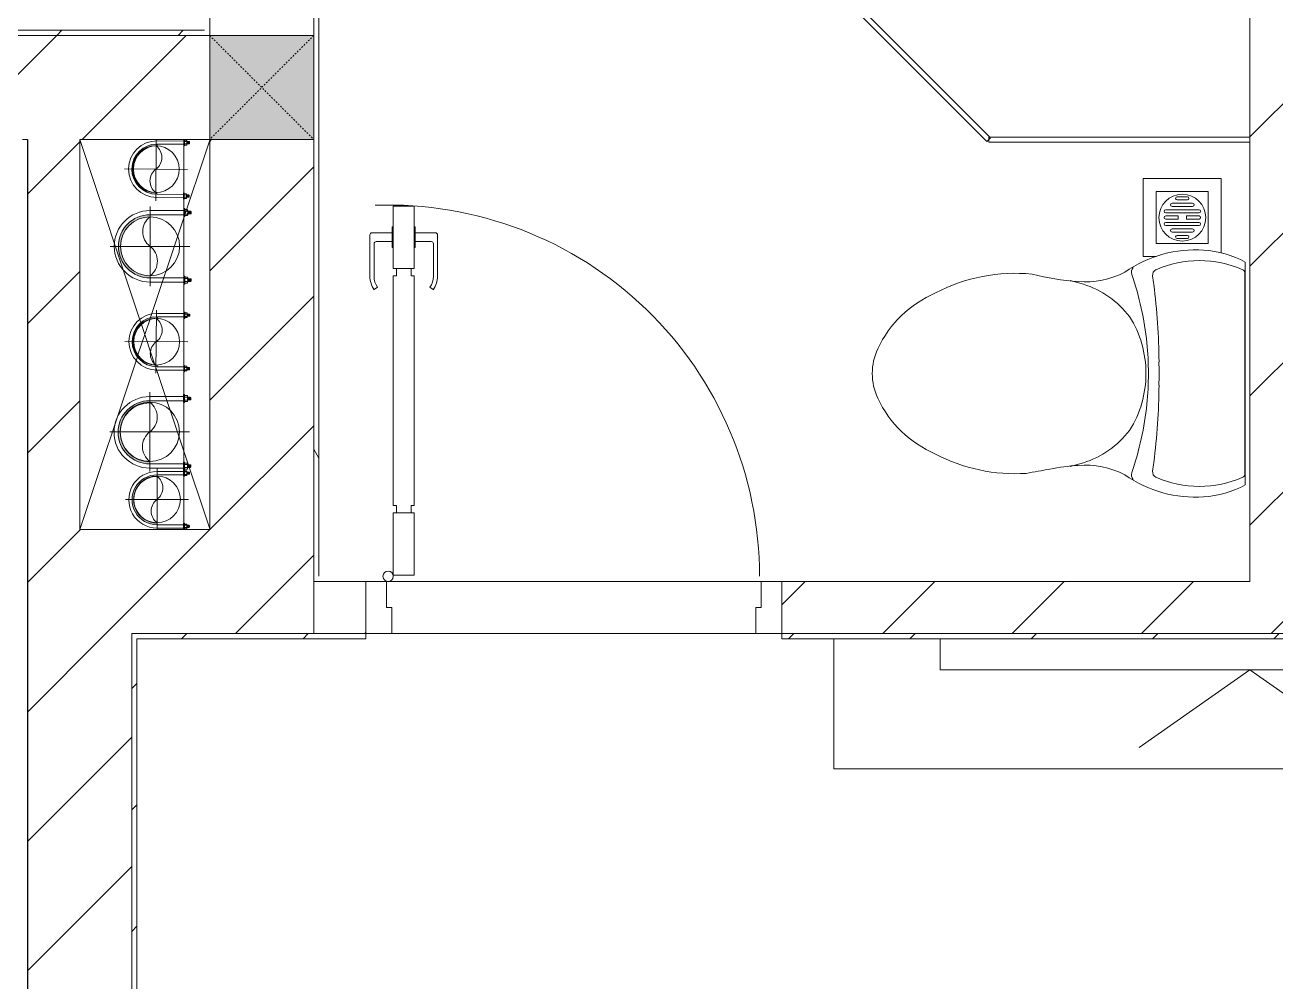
# Model space of a CAD drawing. Header units: millimetres. Extents: x 5356 to 209803, y -16346 to 109894.
# Drawn here: x 118497 to 120903, y 19667 to 21507 of the extents above; entities that cross this region are included whole.
import ezdxf

# ---------------------------------------------------------------- set-up
doc = ezdxf.new("R2010")
doc.units = ezdxf.units.MM
doc.linetypes.add('Dash', pattern=[6, 3, -3])
doc.linetypes.add('IMPORT-CENTER _3_', pattern=[10.16, 6.35, -1.27, 1.27, -1.27])
for name, color, linetype, lineweight in [('0-1', 7, 'Continuous', 5), ('0-2', 9, 'Continuous', 9), ('A-CLNG-PATT', 13, 'Continuous', 9), ('A-DETL-GENF-1', 9, 'Continuous', 9), ('A-DOOR-1', 9, 'Continuous', 9), ('A-FLOR', 192, 'Continuous', 9), ('A-FLOR-1', 9, 'Continuous', 9), ('A-GLAZ-CURT-1', 9, 'Continuous', 9), ('A-WALL', 113, 'Continuous', 9), ('A-WALL-1', 253, 'Continuous', 18), ('A-WALL-2', 9, 'Continuous', 9), ('A-WALL-3', 113, 'Continuous', 18), ('A-WALL-PATT-1', 10, 'Continuous', 9), ('A-WALL-PATT-2', 9, 'Continuous', 9), ('A-WALL-PATT-3', 111, 'Continuous', 9), ('G-IMPT', 8, 'Continuous', 9), ('G-IMPT-2', 8, 'IMPORT-CENTER _3_', 9), ('I-FURN-1', 9, 'Continuous', 9), ('I-WALL-1', 253, 'Continuous', 18), ('I-WALL-3', 2, 'Continuous', 18), ('M-EQPM', 50, 'Continuous', 9), ('M-EQPM-1', 9, 'Continuous', 9), ('P-SANR-FIXT-1', 9, 'Continuous', 9), ('S-COLS', 52, 'Continuous', 9), ('S-COLS-1', 254, 'Continuous', 5), ('S-COLS-4', 52, 'Continuous', 18), ('S-COLS-5', 52, 'Dash', 9), ('S-COLS-HDLN', 52, 'Dash', 9)]:
    doc.layers.add(name, color=color, linetype=linetype, lineweight=lineweight)
pattern_1 = [(45, (0, 0), (-124.4508, 124.4508), [])]
pattern_2 = [(45, (0, 0), (-116.67262, 116.67262), [])]

# ---------------------------------------------------------------- blocks, each defined once
blk = doc.blocks.new('DOOR_CW_01 CANH MO-PANEL KINH - DIG_02-800x2200-CỬA NHÔM KÍNH-400864-TKCS_MB ĐỊNH VỊ MỐC TỌA ĐỘ CÔNG TRÌNH')
at = {"layer": 'A-DETL-GENF-1'}
for p, q in [((-347, 772), (-307, 772)), ((-347, 652), (-347, 772)), ((-307, 772), (-307, 652)), ((-349, 731.8), (-347, 731.8)), ((-349, 692.2), (-349, 731.8)), ((-347, 692.2), (-347, 731.8)), ((-307, 692.2), (-307, 731.8)), ((-305, 731.8), (-307, 731.8)), ((-305, 692.2), (-305, 731.8)), ((-392, 637), (-392, 716.5)), ((-349, 720.5), (-388, 720.5)), ((-384, 699.5), (-384, 637)), ((-349, 703.5), (-380, 703.5)), ((-305, 720.5), (-266, 720.5)), ((-305, 703.5), (-274, 703.5)), ((-270, 699.5), (-270, 637)), ((-262, 637), (-262, 716.5)), ((-347, 692.2), (-349, 692.2)), ((-307, 692.2), (-305, 692.2)), ((-307, 652), (-347, 652)), ((-313, 652), (-341, 652)), ((-341, 652), (-341, 638)), ((-313, 638), (-313, 652)), ((-347, 638), (-341, 638)), ((-347, 638), (-347, 196)), ((-307, 638), (-313, 638)), ((-307, 196), (-307, 638)), ((-383.9, 611.2), (-377.3, 615.8)), ((-270.1, 611.2), (-276.7, 615.8)), ((-347, 196), (-341, 196)), ((-341, 196), (-341, 182)), ((-307, 196), (-313, 196)), ((-313, 182), (-313, 196)), ((-307, 182), (-347, 182)), ((-347, 182), (-347, 62)), ((-341, 182), (-313, 182)), ((-307, 62), (-307, 182)), ((-347, 62), (-307, 62))]:
    blk.add_line(p, q, dxfattribs=at)
blk.add_circle((-357, 60), 10, dxfattribs=at)
for centre, radius, start, end in [((-357, 60), 714, 360, 92), ((-388, 716.5), 4, 90, 180), ((-380, 699.5), 4, 90, 180), ((-274, 699.5), 4, 0, 90), ((-266, 716.5), 4, 0, 90), ((-347, 637), 45, 180, 215), ((-347, 637), 37, 180, 215), ((-307, 637), 37, 325, 0), ((-307, 637), 45, 325, 0)]:
    blk.add_arc(centre, radius, start, end, dxfattribs=at)
at = {"layer": 'A-DOOR-1'}
for p, q in [((-360, 50), (-400, 50)), ((-400, 50), (-400, -50)), ((-360, 0), (-360, 50)), ((-357, 50), (-332, 50)), ((400, 50), (360, 50)), ((360, 50), (360, 0)), ((400, -50), (400, 50)), ((-350, 0), (-360, 0)), ((-350, -50), (-350, 0)), ((360, 0), (350, 0)), ((350, 0), (350, -50)), ((-400, -50), (-350, -50)), ((350, -50), (400, -50))]:
    blk.add_line(p, q, dxfattribs=at)
blk = doc.blocks.new('TOILET - TOILET-348229-TKCS_MB ĐỊNH VỊ MỐC TỌA ĐỘ CÔNG TRÌNH')
at = {"layer": 'P-SANR-FIXT-1'}
for p, q in [((214.2, -19.1), (-214.2, -19.1)), ((194, -19.9), (-194, -19.9)), ((-171.7, -330.3), (-178.6, -355.5)), ((171.7, -330.3), (178.6, -355.5))]:
    blk.add_line(p, q, dxfattribs=at)
for centre, radius, start, end in [((-46.1, -111.1), 191.6, 151.2809, 176.4513), ((-9.8, -107.2), 207.3, 156.2862, 203.7138), ((-193.7, -26.4), 6.48, 92.3168, 156.2862), ((193.7, -26.4), 6.48, 23.7138, 87.6832), ((9.8, -107.2), 207.3, 336.2862, 23.7138), ((46.1, -111.1), 191.6, 3.5487, 28.7191), ((1.9, -114.1), 239.7, 176.4513, 195.2961), ((-1.9, -114.1), 239.7, 344.7039, 3.5487), ((-4, -115.7), 233.6, 195.2961, 215.2147), ((-189.1, -185.5), 11.7, 205.4105, 277.5788), ((-14.3, -1400.4), 1215.6, 90.3974, 97.407), ((0, -3462.8), 3278, 89.6026, 90.3974), ((14.3, -1400.4), 1215.6, 82.593, 89.6026), ((189.1, -185.5), 11.7, 262.4212, 334.5895), ((4, -115.7), 233.6, 324.7853, 344.7039), ((0.6, -792.1), 586.9, 95.8322, 108.9927), ((178.9, -2951.3), 2778.4, 97.2351, 97.5788), ((0, -416), 206.1, 90, 122.0732), ((0, -786.7), 581.5, 84.1678, 95.8322), ((0, -416), 206.1, 57.9268, 90), ((-0.6, -792.1), 586.9, 71.0073, 84.1678), ((-178.9, -2951.3), 2778.4, 82.4212, 82.7649), ((-195, -224.1), 13.8, 230.6724, 288.9927), ((195, -224.1), 13.8, 251.0073, 309.3276), ((-343.5, -327.4), 167.3, 355.4559, 27.38), ((-0.4, -384), 179.5, 127.4036, 162.5964), ((0.4, -384), 179.5, 17.4036, 52.5964), ((343.5, -327.4), 167.3, 152.62, 184.5441), ((-719.2, -297.5), 544.3, 346.0536, 355.4559), ((719.2, -297.5), 544.3, 184.5441, 190.2879), ((-1948.3, -805.1), 2171.2, 9.681, 10.8949), ((137.1, -461.2), 329.8, 174.3487, 207.6878), ((-137.1, -461.2), 329.8, 332.3122, 3.6835), ((45.1, -528.6), 217.6, 203.2216, 244.7718), ((-45.1, -528.6), 217.6, 295.2282, 336.7784), ((0, -624.4), 111.7, 244.7718, 295.2282)]:
    blk.add_arc(centre, radius, start, end, dxfattribs=at)
blk = doc.blocks.new('THU NUOC - THU NUOC-V81-TKCS_MB ĐỊNH VỊ MỐC TỌA ĐỘ CÔNG TRÌNH')
at = {"layer": 'M-EQPM-1'}
for p, q in [((-66.3, 70.6), (-66.3, -79.4)), ((83.7, 70.6), (-66.3, 70.6)), ((83.7, -72.6), (83.7, 70.6)), ((58.7, 45.6), (-41.3, 45.6)), ((-41.3, 45.6), (-41.3, -54.4)), ((-1.1, 35.6), (18.5, 35.6)), ((18.5, 29.6), (-1.1, 29.6)), ((58.7, -54.4), (58.7, 45.6)), ((-23.3, 10.8), (40.9, 10.8)), ((40.9, 4.8), (-23.3, 4.8)), ((-11, 23.3), (28.5, 23.3)), ((28.5, 17.3), (-11, 17.3)), ((-23.3, -1.2), (0.7, -1.2)), ((0.7, -7.2), (-23.3, -7.2)), ((-23.3, -13.6), (40.9, -13.6)), ((40.9, -19.6), (-23.3, -19.6)), ((0.7, -1.2), (0.7, -7.2)), ((16.7, -1.2), (40.9, -1.2)), ((16.7, -7.2), (16.7, -1.2)), ((40.9, -7.2), (16.7, -7.2)), ((-11, -26.1), (28.5, -26.1)), ((28.5, -32.1), (-11, -32.1)), ((-1.1, -38.5), (18.5, -38.5)), ((18.5, -44.5), (-1.1, -44.5)), ((-41.3, -54.4), (58.7, -54.4)), ((-66.3, -79.4), (-41.6, -79.4))]:
    blk.add_line(p, q, dxfattribs=at)
for centre, radius, start, end in [((8.7, -4.4), 45, 0, 180), ((8.7, -4.4), 45, 0, 180), ((-1.1, 32.6), 3, 90, 270), ((18.5, 32.6), 3, 270, 90), ((-23.3, 7.8), 3, 90, 270), ((-11, 20.3), 3, 90, 270), ((28.5, 20.3), 3, 270, 90), ((40.9, 7.8), 3, 270, 90), ((8.7, -4.4), 45, 180, 360), ((8.7, -4.4), 45, 180, 360), ((-23.3, -4.2), 3, 90, 270), ((-23.3, -16.6), 3, 90, 270), ((40.9, -4.2), 3, 270, 90), ((40.9, -16.6), 3, 270, 90), ((-11, -29.1), 3, 90, 270), ((-1.1, -41.5), 3, 90, 270), ((18.5, -41.5), 3, 270, 90), ((28.5, -29.1), 3, 270, 90)]:
    blk.add_arc(centre, radius, start, end, dxfattribs=at)
blk = doc.blocks.new('System Panel - Glazed-850631-TKCS_MB ĐỊNH VỊ MỐC TỌA ĐỘ CÔNG TRÌNH')
at = {"layer": 'A-GLAZ-CURT-1'}
for p, q in [((251.1, 5), (-251.1, 5)), ((-251.1, 5), (-251.1, -5)), ((251.1, -5), (251.1, 5)), ((-251.1, -5), (251.1, -5))]:
    blk.add_line(p, q, dxfattribs=at)
blk = doc.blocks.new('System Panel - Glazed-850633-TKCS_MB ĐỊNH VỊ MỐC TỌA ĐỘ CÔNG TRÌNH')
at = {"layer": 'A-GLAZ-CURT-1'}
for p, q in [((316.6, 5), (-316.6, 5)), ((-316.6, 5), (-316.6, -5)), ((316.6, -5), (316.6, 5)), ((-316.6, -5), (316.6, -5))]:
    blk.add_line(p, q, dxfattribs=at)
blk = doc.blocks.new('RES_BAN AN - RES_BAN AN-850636-TKCS_MB ĐỊNH VỊ MỐC TỌA ĐỘ CÔNG TRÌNH')
at = {"layer": 'I-FURN-1'}
for p, q in [((0, 250), (1600, 250)), ((0, 0), (0, 250)), ((1600, 250), (1600, 0))]:
    blk.add_line(p, q, dxfattribs=at)
blk = doc.blocks.new('KE TIVI-2 - KE TIVI-2-850637-TKCS_MB ĐỊNH VỊ MỐC TỌA ĐỘ CÔNG TRÌNH')
at = {"layer": 'I-FURN-1'}
for p, q in [((0, 60), (-245.7, 232.1)), ((213, 209.1), (0, 60)), ((-595.6, 60), (595.6, 60)), ((-595.6, 0), (-595.6, 60)), ((595.6, 60), (595.6, 0))]:
    blk.add_line(p, q, dxfattribs=at)
blk = doc.blocks.new('NCV_TKTC_TANG 1_rvt-1-TKCS_MB ĐỊNH VỊ MỐC TỌA ĐỘ CÔNG TRÌNH')
at = {"layer": 'A-WALL-PATT-1'}
h = blk.add_hatch(dxfattribs=at)
h.set_pattern_fill('FP_4', color=256, style=0, pattern_type=2)
h.set_pattern_definition([(0, (0, 0), (894.08, 223.52), [73.762, -596.798, 73.762, -596.798, -3576.32]), (0, (0, 0), (894.08, 223.52), [-1341.12, 73.762, -1267.358, 73.762, -596.798, -1564.64]), (0, (0, 0), (894.08, 223.52), [-3352.8, 73.762, -373.278, 73.762, -1043.838]), (120, (335.28, 111.76), (-640.614, 662.536), [73.762, -596.798, 73.762, -4173.118]), (120, (335.28, 111.76), (-640.614, 662.536), [-744.322, -596.798, 73.762, -1267.358, -2235.2]), (120, (335.28, 111.76), (-640.614, 662.536), [-2682.24, 73.762, -596.798, 73.762, -1490.878]), (120, (335.28, 111.76), (-640.614, 662.536), [-3426.562, -373.278, 73.762, -1043.838]), (240, (447.04, 558.8), (-253.466, -886.056), [73.762, -596.798, 73.762, -4173.118]), (240, (447.04, 558.8), (-253.466, -886.056), [-744.322, -596.798, 73.762, -1267.358, -2235.2]), (240, (447.04, 558.8), (-253.466, -886.056), [-2682.24, 73.762, -596.798, 73.762, -1490.878]), (240, (447.04, 558.8), (-253.466, -886.056), [-3426.562, -373.278, 73.762, -1043.838])])
h.paths.add_polyline_path([(119062.6, 20446.9), (119062.6, 22326.9), (119052.6, 22326.9), (119052.6, 20446.9)])
h = blk.add_hatch(dxfattribs=at)
h.set_pattern_fill('FP_2', color=256, style=0, pattern_type=2)
h.set_pattern_definition(pattern_1)
h.paths.add_polyline_path([(120952.6, 20436.9), (120952.6, 22236.9), (120852.6, 22236.9), (120852.6, 20436.9)])
h = blk.add_hatch(dxfattribs=at)
h.set_pattern_fill('FP_2', color=256, style=0, pattern_type=2)
h.set_pattern_definition(pattern_1)
h.paths.add_polyline_path([(120347.6, 20336.9), (120852.6, 20336.9), (120852.6, 20436.9), (119952.6, 20436.9), (119952.6, 20336.9)])
h.paths.add_polyline_path([(119052.6, 20336.9), (119152.6, 20336.9), (119152.6, 20436.9), (119052.6, 20436.9)])
h = blk.add_hatch(dxfattribs=at)
h.set_pattern_fill('FP_2', color=256, style=0, pattern_type=2)
h.set_pattern_definition(pattern_1)
h.paths.add_polyline_path([(120952.8, 20336.9), (122752.6, 20336.9), (122752.6, 20436.9), (120852.6, 20436.9), (120852.6, 20336.9)])
at = {"layer": 'A-WALL-PATT-2'}
h = blk.add_hatch(dxfattribs=at)
h.set_pattern_fill('FP_3', color=256, style=0, pattern_type=2)
h.set_pattern_definition(pattern_2)
h.paths.add_polyline_path([(122742.6, 20326.9), (122752.6, 20326.9), (122752.6, 20336.9), (119952.6, 20336.9), (119952.6, 20326.9), (121558, 20326.9)])
h.paths.add_polyline_path([(119152.6, 20326.9), (119152.6, 20336.9), (118702.6, 20336.9), (118702.6, 20326.9), (119137.2, 20326.9)])
h = blk.add_hatch(dxfattribs=at)
h.set_pattern_fill('FP_3', color=256, style=0, pattern_type=2)
h.set_pattern_definition(pattern_2)
h.paths.add_polyline_path([(118702.6, 17436.9), (118712.6, 17436.9), (118712.6, 20326.9), (118702.6, 20326.9), (118702.6, 19159.4)])
at = {"layer": 'A-FLOR-1'}
for p, q in [((119912.6, 20436.9), (119192.6, 20436.9)), ((119902.6, 20336.9), (119202.6, 20336.9)), ((119202.6, 20336.9), (119902.6, 20336.9))]:
    blk.add_line(p, q, dxfattribs=at)
at = {"layer": 'A-WALL-1'}
for p, q in [((120852.6, 22236.9), (120852.6, 20436.9)), ((119052.6, 20436.9), (119052.6, 20336.9)), ((120852.6, 20336.9), (122752.6, 20336.9))]:
    blk.add_line(p, q, dxfattribs=at)
at = {"layer": 'A-WALL-2'}
for p, q in [((119152.6, 20436.9), (119052.6, 20436.9)), ((120852.6, 20436.9), (119952.6, 20436.9)), ((119052.6, 20336.9), (119152.6, 20336.9)), ((119152.6, 20336.9), (119052.6, 20336.9)), ((119902.6, 20336.9), (119202.6, 20336.9)), ((119952.6, 20336.9), (120852.6, 20336.9)), ((120852.6, 20336.9), (119952.6, 20336.9))]:
    blk.add_line(p, q, dxfattribs=at)
at = {"layer": 'I-WALL-1'}
for p, q in [((119052.6, 22326.9), (119052.6, 20446.9)), ((119062.6, 20446.9), (119062.6, 22326.9)), ((119052.6, 20336.9), (118702.6, 20336.9)), ((118702.6, 20336.9), (118702.6, 20326.9)), ((118702.6, 20326.9), (118702.6, 17436.9)), ((118712.6, 20326.9), (119152.6, 20326.9)), ((118712.6, 17446.9), (118712.6, 20326.9)), ((119152.6, 20326.9), (119152.6, 20336.9)), ((119952.6, 20336.9), (119952.6, 20326.9)), ((119952.6, 20326.9), (122742.6, 20326.9)), ((122752.6, 20336.9), (120852.6, 20336.9))]:
    blk.add_line(p, q, dxfattribs=at)
at = {"layer": 'A-DOOR-1'}
blk.add_blockref('DOOR_CW_01 CANH MO-PANEL KINH - DIG_02-800x2200-CỬA NHÔM KÍNH-400864-TKCS_MB ĐỊNH VỊ MỐC TỌA ĐỘ CÔNG TRÌNH', (119552.6, 20386.9), dxfattribs=at)
at = {"layer": 'A-GLAZ-CURT-1', "rotation": 315.0000000000011}
blk.add_blockref('System Panel - Glazed-850633-TKCS_MB ĐỊNH VỊ MỐC TỌA ĐỘ CÔNG TRÌNH', (120126.4, 21510.4), dxfattribs=at)
at = {"layer": 'A-GLAZ-CURT-1'}
blk.add_blockref('System Panel - Glazed-850631-TKCS_MB ĐỊNH VỊ MỐC TỌA ĐỘ CÔNG TRÌNH', (120601.4, 21286.5), dxfattribs=at)
at = {"layer": 'I-FURN-1', "rotation": 180}
for name, p in [('RES_BAN AN - RES_BAN AN-850636-TKCS_MB ĐỊNH VỊ MỐC TỌA ĐỘ CÔNG TRÌNH', (121652.6, 20326.9)), ('KE TIVI-2 - KE TIVI-2-850637-TKCS_MB ĐỊNH VỊ MỐC TỌA ĐỘ CÔNG TRÌNH', (120852.6, 20326.9))]:
    blk.add_blockref(name, p, dxfattribs=at)
at = {"layer": 'M-EQPM-1'}
blk.add_blockref('THU NUOC - THU NUOC-V81-TKCS_MB ĐỊNH VỊ MỐC TỌA ĐỘ CÔNG TRÌNH', (120713.8, 21141), dxfattribs=at)
at = {"layer": 'P-SANR-FIXT-1', "rotation": 269.9999999999988}
blk.add_blockref('TOILET - TOILET-348229-TKCS_MB ĐỊNH VỊ MỐC TỌA ĐỘ CÔNG TRÌNH', (120862.5, 20836.9), dxfattribs=at)
blk = doc.blocks.new('TKTC_XREF_251221_MB TANG 1 - TKTC_XREF_260130_MB TANG 1_dwg_CUM U_DN100-4202112-TKCS_MB ĐỊNH VỊ MỐC TỌA ĐỘ CÔNG TRÌNH')
at = {"layer": 'G-IMPT'}
blk.add_hatch(color=256, dxfattribs=at).paths.add_polyline_path([(0, 61), (0, 57), (14.8, 55.1), (28.5, 49.4), (40.3, 40.3), (49.4, 28.5), (55.1, 14.8), (57, 0), (55.1, -14.8), (49.4, -28.5), (40.3, -40.3), (28.5, -49.4), (14.8, -55.1), (0, -57), (0, -61), (15.8, -58.9), (30.5, -52.8), (43.1, -43.1), (52.8, -30.5), (58.9, -15.8), (61, 0), (58.9, 15.8), (52.8, 30.5), (43.1, 43.1), (30.5, 52.8), (15.8, 58.9)])
for p, q in [((-79.1, 66.6), (-79.1, 63.4)), ((-76.6, 66.6), (-76.6, 63.4)), ((-74.6, 66.6), (-74.6, 63.4)), ((-72.7, 69.3), (-72.7, 60.7)), ((-66.9, 67.9), (-71.7, 67.9)), ((-66.9, 62.1), (-71.7, 62.1)), ((-65, 69), (0, 69)), ((-72.7, -60.7), (-72.7, -69.3)), ((-79.1, -63.4), (-79.1, -66.6)), ((-76.6, -63.4), (-76.6, -66.6)), ((-74.6, -63.4), (-74.6, -66.6)), ((-66.9, -62.1), (-71.7, -62.1)), ((-66.9, -67.9), (-71.7, -67.9)), ((-65, -69), (0, -69))]:
    blk.add_line(p, q, dxfattribs=at)
at = {"layer": 'G-IMPT', "flags": 128}
for points in [[(-72.7, 67.6), (-78.1, 67.6), (-78.1, 62.4), (-72.7, 62.4)], [(-71.7, 59.2), (-66.9, 59.2), (-66.9, 70.8), (-71.7, 70.8)], [(-66.9, 70.8), (-66.9, 72.7), (-65, 72.7), (-65, 57.3), (-66.9, 57.3), (-66.9, 59.2)], [(-65, 61), (0, 61), (0, 57)], [(-71.7, -70.8), (-66.9, -70.8), (-66.9, -59.2), (-71.7, -59.2)], [(-66.9, -59.2), (-66.9, -57.3), (-65, -57.3), (-65, -72.7), (-66.9, -72.7), (-66.9, -70.8)], [(-65, -61), (0, -61), (0, -57)], [(-72.7, -62.4), (-78.1, -62.4), (-78.1, -67.6), (-72.7, -67.6)]]:
    blk.add_lwpolyline(points, dxfattribs=at)
at = {"layer": 'G-IMPT'}
for centre, radius, start, end in [((-78.1, 66.6), 0.96, 90, 180), ((-78.1, 63.4), 0.96, 180, 270), ((-71.1, 69.3), 1.56, 112.6199, 247.3801), ((-67.9, 65), 4.8, 143.1301, 216.8699), ((-71.1, 60.7), 1.56, 112.6199, 247.3801), ((0, 0), 69, 270, 90), ((0, 0), 61, 270, 90), ((0, 0), 57, 270, 90), ((-71.1, -60.7), 1.56, 112.6199, 247.3801), ((-78.1, -63.4), 0.96, 90, 180), ((-78.1, -66.6), 0.96, 180, 270), ((-67.9, -65), 4.8, 143.1301, 216.8699), ((-71.1, -69.3), 1.56, 112.6199, 247.3801)]:
    blk.add_arc(centre, radius, start, end, dxfattribs=at)
blk = doc.blocks.new('TKTC_XREF_251221_MB TANG 1 - TKTC_XREF_260130_MB TANG 1_dwg_$cc-V198-TKCS_MB ĐỊNH VỊ MỐC TỌA ĐỘ CÔNG TRÌNH')
at = {"layer": 'G-IMPT'}
blk.add_circle((0, 0), 0.5, dxfattribs=at)
for centre, radius, start, end in [((0, 0), 0.5, 90, 270), ((0.188, 0.25), 0.313, 126.8699, 233.1301), ((-0.188, -0.25), 0.313, 306.8699, 53.1301)]:
    blk.add_arc(centre, radius, start, end, dxfattribs=at)
at = {"layer": 'G-IMPT-2'}
for p, q in [((0, -0.634), (0, 0.673)), ((-0.673, 0), (0.673, 0))]:
    blk.add_line(p, q, dxfattribs=at)
blk = doc.blocks.new('TKTC_XREF_251221_MB TANG 1 - TKTC_XREF_260130_MB TANG 1_dwg_$cc-4202114-TKCS_MB ĐỊNH VỊ MỐC TỌA ĐỘ CÔNG TRÌNH')
at = {"layer": 'G-IMPT'}
blk.add_circle((0, 0), 0.5, dxfattribs=at)
for centre, radius, start, end in [((0, 0), 0.5, 90, 270), ((0.188, 0.25), 0.313, 126.8699, 233.1301), ((-0.188, -0.25), 0.313, 306.8699, 53.1301)]:
    blk.add_arc(centre, radius, start, end, dxfattribs=at)
at = {"layer": 'G-IMPT-2'}
for p, q in [((0, -0.673), (0, 0.673)), ((-0.673, 0), (0.673, 0))]:
    blk.add_line(p, q, dxfattribs=at)
blk = doc.blocks.new('TKTC_XREF_251221_MB TANG 1 - TKTC_XREF_260130_MB TANG 1_dwg_CUM U_DN100-4202115-TKCS_MB ĐỊNH VỊ MỐC TỌA ĐỘ CÔNG TRÌNH')
at = {"layer": 'G-IMPT'}
blk.add_hatch(color=256, dxfattribs=at).paths.add_polyline_path([(0, -61), (0, -57), (14.8, -55.1), (28.5, -49.4), (40.3, -40.3), (49.4, -28.5), (55.1, -14.8), (57, 0), (55.1, 14.8), (49.4, 28.5), (40.3, 40.3), (28.5, 49.4), (14.8, 55.1), (0, 57), (0, 61), (15.8, 58.9), (35.6, 48.9), (43.1, 43.1), (52.8, 30.5), (58.9, 15.8), (61, 0), (58.9, -15.8), (52.8, -30.5), (43.1, -43.1), (30.5, -52.8), (15.8, -58.9)])
for p, q in [((-79.1, 66.6), (-79.1, 63.4)), ((-76.6, 66.6), (-76.6, 63.4)), ((-74.6, 66.6), (-74.6, 63.4)), ((-72.7, 69.3), (-72.7, 60.7)), ((-66.9, 67.9), (-71.7, 67.9)), ((-66.9, 62.1), (-71.7, 62.1)), ((-65, 69), (0, 69)), ((-79.1, -63.4), (-79.1, -66.6)), ((-76.6, -63.4), (-76.6, -66.6)), ((-74.6, -63.4), (-74.6, -66.6)), ((-72.7, -60.7), (-72.7, -69.3)), ((-66.9, -62.1), (-71.7, -62.1)), ((-66.9, -67.9), (-71.7, -67.9)), ((-65, -69), (0, -69))]:
    blk.add_line(p, q, dxfattribs=at)
at = {"layer": 'G-IMPT', "flags": 128}
for points in [[(-66.9, 70.8), (-66.9, 72.7), (-65, 72.7), (-65, 57.3), (-66.9, 57.3), (-66.9, 59.2)], [(-72.7, 67.6), (-78.1, 67.6), (-78.1, 62.4), (-72.7, 62.4)], [(-71.7, 59.2), (-66.9, 59.2), (-66.9, 70.8), (-71.7, 70.8)], [(-65, 61), (0, 61), (0, 57)], [(-72.7, -62.4), (-78.1, -62.4), (-78.1, -67.6), (-72.7, -67.6)], [(-71.7, -70.8), (-66.9, -70.8), (-66.9, -59.2), (-71.7, -59.2)], [(-66.9, -59.2), (-66.9, -57.3), (-65, -57.3), (-65, -72.7), (-66.9, -72.7), (-66.9, -70.8)], [(-65, -61), (0, -61), (0, -57)]]:
    blk.add_lwpolyline(points, dxfattribs=at)
at = {"layer": 'G-IMPT'}
for centre, radius, start, end in [((-78.1, 66.6), 0.96, 90, 180), ((-78.1, 63.4), 0.96, 180, 270), ((-71.1, 69.3), 1.56, 112.6199, 247.3801), ((-67.9, 65), 4.8, 143.1301, 216.8699), ((-71.1, 60.7), 1.56, 112.6199, 247.3801), ((0, 0), 69, 270, 90), ((0, 0), 61, 270, 90), ((0, 0), 57, 270, 90), ((-78.1, -63.4), 0.96, 90, 180), ((-78.1, -66.6), 0.96, 180, 270), ((-71.1, -60.7), 1.56, 112.6199, 247.3801), ((-67.9, -65), 4.8, 143.1301, 216.8699), ((-71.1, -69.3), 1.56, 112.6199, 247.3801)]:
    blk.add_arc(centre, radius, start, end, dxfattribs=at)
blk = doc.blocks.new('TKTC_XREF_251221_MB TANG 1 - TKTC_XREF_260130_MB TANG 1_dwg_$cc-V192-TKCS_MB ĐỊNH VỊ MỐC TỌA ĐỘ CÔNG TRÌNH')
at = {"layer": 'G-IMPT'}
blk.add_circle((0, 0), 0.5, dxfattribs=at)
for centre, radius, start, end in [((0, 0), 0.5, 90, 270), ((0.188, 0.25), 0.313, 126.8699, 233.1301), ((-0.188, -0.25), 0.313, 306.8699, 53.1301)]:
    blk.add_arc(centre, radius, start, end, dxfattribs=at)
at = {"layer": 'G-IMPT-2'}
for p, q in [((0, -0.673), (0, 0.673)), ((-0.673, 0), (0.673, 0))]:
    blk.add_line(p, q, dxfattribs=at)
blk = doc.blocks.new('TKTC_XREF_251221_MB TANG 1 - TKTC_XREF_260130_MB TANG 1_dwg_$cc-4202116-TKCS_MB ĐỊNH VỊ MỐC TỌA ĐỘ CÔNG TRÌNH')
at = {"layer": 'G-IMPT'}
blk.add_circle((0, 0), 0.5, dxfattribs=at)
for centre, radius, start, end in [((0, 0), 0.5, 90, 270), ((0.188, 0.25), 0.313, 126.8699, 233.1301), ((-0.188, -0.25), 0.313, 306.8699, 53.1301)]:
    blk.add_arc(centre, radius, start, end, dxfattribs=at)
at = {"layer": 'G-IMPT-2'}
for p, q in [((0, -0.673), (0, 0.673)), ((-0.673, 0), (0.673, 0))]:
    blk.add_line(p, q, dxfattribs=at)
blk = doc.blocks.new('TKTC_XREF_251221_MB TANG 1 - TKTC_XREF_260130_MB TANG 1_dwg_CUM U_DN100-V199-TKCS_MB ĐỊNH VỊ MỐC TỌA ĐỘ CÔNG TRÌNH')
at = {"layer": 'G-IMPT'}
blk.add_hatch(color=256, dxfattribs=at).paths.add_polyline_path([(0, -61), (0, -57), (14.8, -55.1), (28.5, -49.4), (40.3, -40.3), (49.4, -28.5), (55.1, -14.8), (57, 0), (55.1, 14.8), (49.4, 28.5), (40.3, 40.3), (28.5, 49.4), (2.6, 56.7), (0, 57), (0, 61), (21.3, 56.7), (30.5, 52.8), (43.1, 43.1), (52.8, 30.5), (58.9, 15.8), (61, 0), (58.9, -15.8), (52.8, -30.5), (43.1, -43.1), (30.5, -52.8), (15.8, -58.9)])
for p, q in [((-79.1, 66.6), (-79.1, 63.4)), ((-76.6, 66.6), (-76.6, 63.4)), ((-74.6, 66.6), (-74.6, 63.4)), ((-72.7, 69.3), (-72.7, 60.7)), ((-66.9, 67.9), (-71.7, 67.9)), ((-66.9, 62.1), (-71.7, 62.1)), ((-65, 69), (0, 69)), ((-72.7, -60.7), (-72.7, -69.3)), ((-79.1, -63.4), (-79.1, -66.6)), ((-76.6, -63.4), (-76.6, -66.6)), ((-74.6, -63.4), (-74.6, -66.6)), ((-66.9, -62.1), (-71.7, -62.1)), ((-66.9, -67.9), (-71.7, -67.9)), ((-66.9, -72.7), (-66.9, -70.8)), ((-65, -69), (0, -69))]:
    blk.add_line(p, q, dxfattribs=at)
at = {"layer": 'G-IMPT', "flags": 128}
for points in [[(-72.7, 67.6), (-78.1, 67.6), (-78.1, 62.4), (-72.7, 62.4)], [(-71.7, 59.2), (-66.9, 59.2), (-66.9, 70.8), (-71.7, 70.8)], [(-66.9, 70.8), (-66.9, 72.7), (-65, 72.7), (-65, 57.3), (-66.9, 57.3), (-66.9, 59.2)], [(-65, 61), (0, 61), (0, 57)], [(-71.7, -70.8), (-66.9, -70.8), (-66.9, -59.2), (-71.7, -59.2)], [(-66.9, -59.2), (-66.9, -57.3), (-65, -57.3), (-65, -72.6)], [(-65, -61), (0, -61), (0, -57)], [(-72.7, -62.4), (-78.1, -62.4), (-78.1, -67.6), (-72.7, -67.6)]]:
    blk.add_lwpolyline(points, dxfattribs=at)
at = {"layer": 'G-IMPT'}
for centre, radius, start, end in [((-78.1, 66.6), 0.96, 90, 180), ((-78.1, 63.4), 0.96, 180, 270), ((-71.1, 69.3), 1.56, 112.6199, 247.3801), ((-67.9, 65), 4.8, 143.1301, 216.8699), ((-71.1, 60.7), 1.56, 112.6199, 247.3801), ((0, 0), 69, 270, 90), ((0, 0), 61, 270, 90), ((0, 0), 57, 270, 90), ((-71.1, -60.7), 1.56, 112.6199, 247.3801), ((-78.1, -63.4), 0.96, 90, 180), ((-78.1, -66.6), 0.96, 180, 270), ((-67.9, -65), 4.8, 143.1301, 216.8699), ((-71.1, -69.3), 1.56, 112.6199, 247.3801)]:
    blk.add_arc(centre, radius, start, end, dxfattribs=at)
blk = doc.blocks.new('TKTC_XREF_251221_MB TANG 1 - TKTC_XREF_260130_MB TANG 1_dwg_$cc-V200-TKCS_MB ĐỊNH VỊ MỐC TỌA ĐỘ CÔNG TRÌNH')
at = {"layer": 'G-IMPT'}
blk.add_circle((0, 0), 0.5, dxfattribs=at)
for centre, radius, start, end in [((0, 0), 0.5, 90, 270), ((0.188, 0.25), 0.313, 126.8699, 233.1301), ((-0.188, -0.25), 0.313, 306.8699, 53.1301)]:
    blk.add_arc(centre, radius, start, end, dxfattribs=at)
at = {"layer": 'G-IMPT-2'}
for p, q in [((0, -0.673), (0, 0.645)), ((-0.673, 0), (0.673, 0))]:
    blk.add_line(p, q, dxfattribs=at)
blk = doc.blocks.new('TKTC_XREF_251221_MB TANG 1 - TKTC_XREF_260130_MB TANG 1_dwg-4202109-TKCS_MB ĐỊNH VỊ MỐC TỌA ĐỘ CÔNG TRÌNH')
at = {"layer": 'G-IMPT'}
blk.add_line((-84299.2, -380809.9), (-84299.2, -380059.8), dxfattribs=at)
at = {"layer": 'G-IMPT', "flags": 128}
blk.add_lwpolyline([(-84299.2, -380059.8), (-84349, -380059.8), (-84349, -380809.7)], dxfattribs=at)
at = {"extrusion": (0, 0, -1)}
for name, p, xscale, yscale, zscale, rotation in [('TKTC_XREF_251221_MB TANG 1 - TKTC_XREF_260130_MB TANG 1_dwg_$cc-V198-TKCS_MB ĐỊNH VỊ MỐC TỌA ĐỘ CÔNG TRÌNH', (84402.6, -380116.8), 90.00000000005107, 90.00000000005107, -90.00000000005109, 180.3740267799373), ('TKTC_XREF_251221_MB TANG 1 - TKTC_XREF_260130_MB TANG 1_dwg_CUM U_DN100-4202115-TKCS_MB ĐỊNH VỊ MỐC TỌA ĐỘ CÔNG TRÌNH', (84413.8, -380265.2), 0.9974999999999965, 0.9974999999999965, -0.9974999999999965, 0.0009913385626578414), ('TKTC_XREF_251221_MB TANG 1 - TKTC_XREF_260130_MB TANG 1_dwg_$cc-4202116-TKCS_MB ĐỊNH VỊ MỐC TỌA ĐỘ CÔNG TRÌNH', (84402, -380448.6), 90.00000000005107, 90.00000000005107, -90.00000000005109, 180.3740267799373), ('TKTC_XREF_251221_MB TANG 1 - TKTC_XREF_260130_MB TANG 1_dwg_$cc-V192-TKCS_MB ĐỊNH VỊ MỐC TỌA ĐỘ CÔNG TRÌNH', (84414.3, -380621.9), 113.7150000000091, 113.7150000000091, -113.7150000000091, 179.9990086636432), ('TKTC_XREF_251221_MB TANG 1 - TKTC_XREF_260130_MB TANG 1_dwg_CUM U_DN100-4202115-TKCS_MB ĐỊNH VỊ MỐC TỌA ĐỘ CÔNG TRÌNH', (84414.3, -380622.8), 0.9975000000000005, 0.9975000000000005, -0.9975000000000005, 0.000991338195008684), ('TKTC_XREF_251221_MB TANG 1 - TKTC_XREF_260130_MB TANG 1_dwg_$cc-V200-TKCS_MB ĐỊNH VỊ MỐC TỌA ĐỘ CÔNG TRÌNH', (84400.4, -380751.8), 89.77500000000572, 89.77500000000572, -89.77500000000572, 180.0009685526747), ('TKTC_XREF_251221_MB TANG 1 - TKTC_XREF_260130_MB TANG 1_dwg_CUM U_DN100-V199-TKCS_MB ĐỊNH VỊ MỐC TỌA ĐỘ CÔNG TRÌNH', (84400.4, -380752.5), 0.7875000000000006, 0.7875000000000006, -0.7875000000000006, 0.002951227274326912)]:
    blk.add_blockref(name, p, dxfattribs=dict(at, xscale=xscale, yscale=yscale, zscale=zscale, rotation=rotation))
for name, p, xscale, yscale, zscale, rotation in [('TKTC_XREF_251221_MB TANG 1 - TKTC_XREF_260130_MB TANG 1_dwg_CUM U_DN100-4202112-TKCS_MB ĐỊNH VỊ MỐC TỌA ĐỘ CÔNG TRÌNH', (-84400.7, -380116.8), 0.7894736842105242, 0.7894736842105242, 0.7894736842105242, 179.6259732184666), ('TKTC_XREF_251221_MB TANG 1 - TKTC_XREF_260130_MB TANG 1_dwg_$cc-4202114-TKCS_MB ĐỊNH VỊ MỐC TỌA ĐỘ CÔNG TRÌNH', (-84413.8, -380265.2), 113.7150000000092, 113.7150000000092, 113.7150000000092, 359.9990086636432), ('TKTC_XREF_251221_MB TANG 1 - TKTC_XREF_260130_MB TANG 1_dwg_CUM U_DN100-4202112-TKCS_MB ĐỊNH VỊ MỐC TỌA ĐỘ CÔNG TRÌNH', (-84400.1, -380448.6), 0.7894736842105242, 0.7894736842105242, 0.7894736842105242, 179.6259732184666)]:
    blk.add_blockref(name, p, dxfattribs=dict(xscale=xscale, yscale=yscale, zscale=zscale, rotation=rotation))
blk = doc.blocks.new('TKTC_XREF_251221_MB TANG 1 - TKTC_XREF_251221_MB TANG 1-2038492-TKCS_MB ĐỊNH VỊ MỐC TỌA ĐỘ CÔNG TRÌNH')
blk.add_blockref('TKTC_XREF_251221_MB TANG 1 - TKTC_XREF_260130_MB TANG 1_dwg-4202109-TKCS_MB ĐỊNH VỊ MỐC TỌA ĐỘ CÔNG TRÌNH', (169499.1, 384109.7))
blk = doc.blocks.new('G1_SOF - BO TRU - 200x200-3051103-TKCS_MB ĐỊNH VỊ MỐC TỌA ĐỘ CÔNG TRÌNH')
at = {"layer": 'S-COLS-HDLN'}
for p, q in [((-100, -100), (100, 100)), ((100, -100), (-100, 100))]:
    blk.add_line(p, q, dxfattribs=at)

msp = doc.modelspace()

# ---------------------------------------------------------------- hatches: boundary and pattern name
at = {"layer": 'A-CLNG-PATT'}
h = msp.add_hatch(dxfattribs=at)
h.set_pattern_fill('FP_10', color=256, style=0, pattern_type=2)
h.set_pattern_definition([(37.5, (0, 0), (-17.8824, 546.968), [7.376, -424.107, 7.376, -475.204, -461.289]), (37.5, (0, 0), (-17.8824, 546.968), [-914.063, 7.376, -453.913]), (7.5, (0, 0), (502.3874, 801.1234), [7.376, -225.398, 7.376, -381.526, -149.032]), (7.5, (0, 0), (502.3874, 801.1234), [-621.676, 7.376, -141.656]), (327.5, (-349.16, 0), (884.0133, 1.6066), [7.376, -134.559, 7.376, -503.591, -667.095]), (327.5, (-349.16, 0), (884.0133, 1.6066), [-652.902, 7.376, -659.719]), (317.5, (-349.16, 0), (853.3503, 249.1463), [7.376, -63.591, 7.376, -327.591, -383.225]), (317.5, (-349.16, 0), (853.3503, 249.1463), [-405.935, 7.376, -375.849])])
h.paths.add_polyline_path([(42402.6, 19718.9), (42402.6, 19718.9), (42402.6, 20145.6)])
h.paths.add_polyline_path([(118502.5, 19718.9), (118502.6, 19718.9), (118502.5, 20145.6)])
h.paths.add_polyline_path([(42302.4, 28736.9), (42302.6, 28737), (42302.4, 28737.2)])
h.paths.add_polyline_path([(80352.6, 32736.9), (80352.6, 32746.9), (80342.6, 32746.9), (80342.6, 33335.3), (79052.6, 33335.3), (79052.6, 32737.4), (80152.6, 32736.9)])
h.paths.add_polyline_path([(77982.5, 32737.4), (78852.6, 32737.4), (78852.6, 33335.3), (77527.6, 33335.3), (77527.6, 32737.4)])
h.paths.add_polyline_path([(104827.6, 43237.7), (104827.6, 43237.7), (104827.6, 43436.9)])
at = {"layer": 'A-WALL-PATT-3'}
h = msp.add_hatch(dxfattribs=at)
h.set_pattern_fill('FP_1', color=256, style=0, pattern_type=2)
h.set_pattern_definition(pattern_1)
h.paths.add_polyline_path([(118852.6, 21486.9), (119052.6, 21486.9), (119052.6, 24197.4), (118852.6, 24197.4), (118852.6, 21625)])
h.paths.add_polyline_path([(118852.6, 25287.4), (119052.6, 25287.4), (119052.6, 25436.9), (118852.6, 25436.9)])
h = msp.add_hatch(dxfattribs=at)
h.set_pattern_fill('FP_8', color=256, style=0, pattern_type=2)
h.set_pattern_definition(pattern_2)
h.paths.add_polyline_path([(118531.9, 21486.9), (118842.5, 21486.9), (118842.5, 21496.9), (118152.5, 21496.9), (118152.5, 21486.9), (118502.6, 21486.9)])
h.paths.add_polyline_path([(116302.6, 21486.9), (116862.5, 21486.9), (116862.5, 21496.9), (116202.6, 21496.9), (116202.6, 21486.9)])
h = msp.add_hatch(dxfattribs=at)
h.set_pattern_fill('FP_1', color=256, style=0, pattern_type=2)
h.set_pattern_definition(pattern_1)
h.paths.add_polyline_path([(118502.6, 21286.9), (118502.6, 21486.9), (118152.5, 21486.9), (118152.5, 21286.9), (118492.5, 21286.9)])
h.paths.add_polyline_path([(116862.5, 21286.9), (116862.5, 21486.9), (116302.6, 21486.9), (116302.6, 21286.9), (116716.3, 21286.9)])
h = msp.add_hatch(dxfattribs=at)
h.set_pattern_fill('FP_1', color=256, style=0, pattern_type=2)
h.set_pattern_definition(pattern_1)
h.paths.add_polyline_path([(118531.9, 21286.9), (118852.6, 21286.9), (118852.6, 21486.9), (118502.6, 21486.9), (118502.6, 21286.9)])
h = msp.add_hatch(dxfattribs=at)
h.set_pattern_fill('FP_1', color=256, style=0, pattern_type=2)
h.set_pattern_definition(pattern_1)
h.paths.add_polyline_path([(118531.9, 20536.9), (118602.6, 20536.9), (118602.6, 21286.9), (118502.6, 21286.9), (118502.6, 20536.9)])
h = msp.add_hatch(dxfattribs=at)
h.set_pattern_fill('FP_1', color=256, style=0, pattern_type=2)
h.set_pattern_definition(pattern_1)
h.paths.add_polyline_path([(118852.6, 20536.9), (119052.6, 20536.9), (119052.6, 21286.9), (118852.6, 21286.9), (118852.6, 20638.7)])
h = msp.add_hatch(dxfattribs=at)
h.set_pattern_fill('FP_1', color=256, style=0, pattern_type=2)
h.set_pattern_definition(pattern_1)
h.paths.add_polyline_path([(119052.6, 20336.9), (119052.6, 20536.9), (118502.6, 20536.9), (118502.6, 20336.9), (118702.6, 20336.9)])
h = msp.add_hatch(dxfattribs=at)
h.set_pattern_fill('FP_1', color=256, style=0, pattern_type=2)
h.set_pattern_definition(pattern_1)
h.paths.add_polyline_path([(118702.6, 17226.9), (118702.6, 17236.9), (118502.6, 17236.9), (118502.6, 17226.9)])
h.paths.add_polyline_path([(118702.6, 17436.9), (118702.6, 20336.9), (118502.6, 20336.9), (118502.6, 17436.9)])
at = {"layer": 'S-COLS-1'}
msp.add_hatch(color=256, dxfattribs=at).paths.add_polyline_path([(118852.6, 21286.9), (119052.6, 21286.9), (119052.6, 21486.9), (118852.6, 21486.9)])

# ---------------------------------------------------------------- linework, layer by layer
at = {"layer": '0-2'}
for p, q in [((118720.3, 20934.3), (118602.6, 21286.9)), ((118738.6, 20944.3), (118852.6, 21285.7)), ((118714.7, 20872.8), (118737.3, 20940.4)), ((118747.2, 20853.6), (118721.4, 20931.2)), ((118737.6, 20941.3), (118738.6, 20944.3)), ((118602.6, 20536.9), (118713.5, 20869.2)), ((118852.6, 20538.2), (118748.4, 20850.3))]:
    msp.add_line(p, q, dxfattribs=at)
at = {"layer": 'A-FLOR'}
msp.add_line((118852.5, 21486.9), (118852.5, 25436.9), dxfattribs=at)
at = {"layer": 'A-WALL'}
for p, q in [((118852.6, 24197.4), (118852.6, 21286.9)), ((118502.6, 21486.9), (118152.5, 21486.9)), ((118852.6, 21486.9), (119052.6, 21486.9)), ((118502.5, 21286.9), (118492.5, 21286.9)), ((118502.5, 20536.9), (118502.5, 21286.9)), ((118502.6, 21286.9), (118502.6, 20536.9)), ((119052.6, 21286.9), (118852.6, 21286.9))]:
    msp.add_line(p, q, dxfattribs=at)
at = {"layer": 'A-WALL-3'}
for p, q in [((119052.6, 21486.9), (119052.6, 24197.4)), ((118852.6, 21486.9), (118502.6, 21486.9)), ((118602.6, 21286.9), (118852.6, 21286.9)), ((118602.6, 20536.9), (118602.6, 21286.9)), ((118852.6, 21286.9), (118852.6, 20536.9)), ((119052.6, 20336.9), (119052.6, 21286.9)), ((118502.5, 17236.9), (118502.5, 20536.9)), ((118502.6, 20536.9), (118502.6, 17436.9)), ((118852.6, 20536.9), (118602.6, 20536.9)), ((118702.6, 17436.9), (118702.6, 20336.9)), ((118702.6, 20336.9), (119052.6, 20336.9))]:
    msp.add_line(p, q, dxfattribs=at)
at = {"layer": 'I-WALL-3'}
msp.add_line((118842.5, 21496.9), (118152.5, 21496.9), dxfattribs=at)
at = {"layer": 'S-COLS'}
for p, q in [((119052.6, 21486.9), (118852.6, 21486.9)), ((118852.6, 21486.9), (118852.6, 21286.9)), ((118852.6, 21286.9), (119052.6, 21286.9))]:
    msp.add_line(p, q, dxfattribs=at)
at = {"layer": 'S-COLS-4'}
msp.add_line((119052.6, 21286.9), (119052.6, 21486.9), dxfattribs=at)

# ---------------------------------------------------------------- block references
at = {"layer": '0-1'}
msp.add_blockref('NCV_TKTC_TANG 1_rvt-1-TKCS_MB ĐỊNH VỊ MỐC TỌA ĐỘ CÔNG TRÌNH', (0, 0), dxfattribs=at)
at = {"layer": 'M-EQPM'}
msp.add_blockref('TKTC_XREF_251221_MB TANG 1 - TKTC_XREF_251221_MB TANG 1-2038492-TKCS_MB ĐỊNH VỊ MỐC TỌA ĐỘ CÔNG TRÌNH', (33652.6, 17236.9), dxfattribs=at)
at = {"layer": 'S-COLS-5', "rotation": 180}
msp.add_blockref('G1_SOF - BO TRU - 200x200-3051103-TKCS_MB ĐỊNH VỊ MỐC TỌA ĐỘ CÔNG TRÌNH', (118952.6, 21386.9), dxfattribs=at)

doc.saveas('drawing.dxf')
